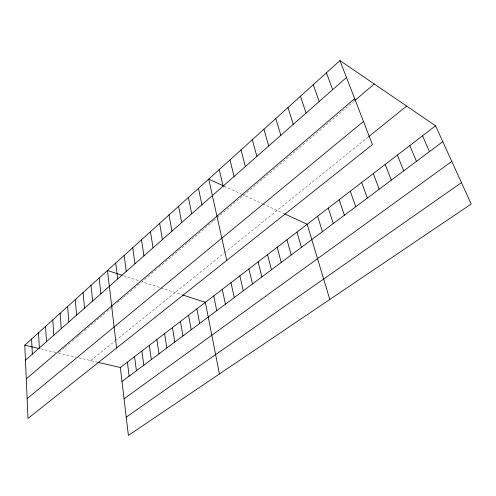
<?xml version="1.0" encoding="UTF-8"?>
<svg xmlns="http://www.w3.org/2000/svg" width="496" height="496" viewBox="0 0 496 496"><rect width="100%" height="100%" fill="white"/><g stroke="black" fill="none" stroke-linecap="round" stroke-linejoin="round"><path stroke-width="0.37" stroke-dasharray="2.48 1.86" d="M58.826 352.501L62.273 349.568M62.849 349.079L64.573 347.609M65.143 347.119L71.002 342.135M72.174 341.136L76.582 337.385M77.134 336.914L78.783 335.507M79.335 335.042L81.58 333.126M84.388 330.739L90.644 325.413M91.214 324.93L93.508 322.977M94.079 322.493L96.416 320.503M96.999 320.007L99.33 318.017M99.919 317.521L106.646 311.798M107.198 311.327L111.098 308.004M111.662 307.52L114.483 305.121M117.304 302.721L123.058 297.823M123.634 297.333L133.579 288.864M134.137 288.393L141.41 282.199M149.724 275.125L141.968 281.728L160.202 287.655M151.41 273.687L158.193 267.914M158.757 267.431L212.964 221.29M213.534 220.807L216.423 218.345M217 217.849L354.07 101.172M90.675 360.586L114.849 341.112M115.419 340.659L223.857 253.313M224.434 252.848L367.951 137.256M40.635 348.868L56.06 352.482M58.249 352.991L75.764 357.095M78.641 357.771L97.154 362.105M123.547 275.733L139.159 280.81M160.896 287.885L181.778 294.674M224.111 186.143L241.025 193.899M241.695 194.209L262.062 203.552M262.756 203.868L283.935 213.584"/><path stroke-width="0.74" d="M339.952 60.593L372.434 144.615L28.005 418.438L24.8 345.16L339.952 60.593L435.569 125.81L471.2 204.023L128.396 435.407L120.342 367.536L435.569 125.81M25.457 360.195L346.481 77.475M26.276 378.839L354.665 98.648M354.64 100.688L374.257 83.991M27.137 398.629L363.481 121.458M368.547 136.772L406.646 106.082M121.997 381.517L442.785 141.651M124.05 398.815L451.8 161.436M126.226 417.13L461.454 182.627M24.8 345.16L39.147 348.521M97.873 362.272L120.342 367.536M122.109 275.268L107.477 270.506L116.585 348.025M182.516 294.915L205.356 302.343L219.406 373.978M224.111 186.143L208.729 179.081L226.765 260.425M284.617 213.9L307.191 224.254L329.809 299.454M422.536 135.811L429.468 151.615M409.795 145.576L416.454 161.343M397.352 155.118L403.744 170.847M385.194 164.443L391.332 180.129M373.302 173.563L379.198 189.205M326.442 72.794L332.642 89.658M361.671 182.478L367.331 198.071M313.28 84.68L319.176 101.519M350.3 191.202L355.737 206.745M339.171 199.733L344.391 215.227M300.464 96.255L306.057 113.069M328.284 208.078L333.293 223.529M287.971 107.533L293.285 124.322M317.626 216.256L322.431 231.644M275.795 118.525L280.841 135.284M296.974 232.091L301.401 247.374M263.922 129.251L268.708 145.967M286.967 239.766L291.214 254.994M252.34 139.705L256.878 156.383M277.159 247.281L281.232 262.452M241.037 149.91L245.346 166.544M267.555 254.653L271.455 269.762M258.137 261.869L261.882 276.923M230.008 159.867L234.087 176.452M248.905 268.95L252.495 283.948M219.244 169.589L223.107 186.13M239.859 275.888L243.294 290.823M230.981 282.695L234.273 297.569M222.276 289.366L225.426 304.184M198.456 188.356L201.915 204.792M213.739 295.92L216.752 310.67M188.418 197.42L191.685 213.801M178.61 206.274L181.697 222.599M196.887 308.841L199.64 323.466M188.579 315.208L191.202 329.772M169.024 214.935L171.932 231.198M180.426 321.464L182.925 335.959M159.65 223.398L162.384 239.605M172.422 327.596L174.809 342.035M150.474 231.682L153.053 247.826M164.573 333.616L166.842 347.987M156.86 339.531L159.024 353.834M141.503 239.785L143.927 255.862M149.296 345.334L151.348 359.575M132.723 247.709L134.999 263.729M141.862 351.032L143.809 365.211M124.13 255.471L126.257 271.424M134.559 356.63L136.406 370.748M115.717 263.066L117.707 278.957M127.385 362.13L129.14 376.179M99.163 278.014L100.893 293.762M91.028 285.361L92.628 301.041M83.061 292.553L84.537 308.165M75.256 299.603L76.613 315.146M67.605 306.509L68.857 321.978M60.115 313.274L61.256 328.668M52.768 319.901L53.81 335.228M45.57 326.405L46.506 341.657M38.514 332.779L39.351 347.963M31.589 339.028L32.339 354.138"/></g></svg>
